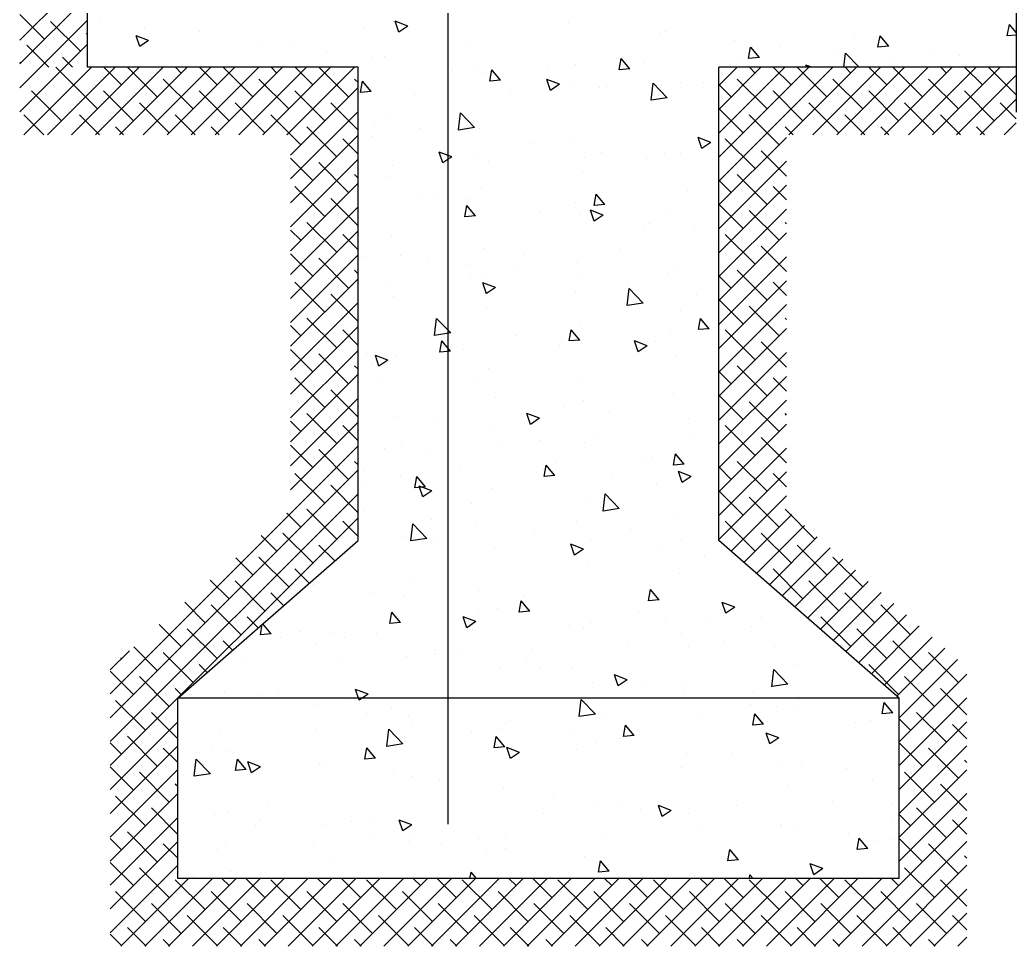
# Model space of a CAD drawing. Header units: millimetres. Extents: x -6629.4 to -6614.2, y -4433.8 to -4416.1.
# Drawn here: x -6618.62 to -6614.201, y -4423.697 to -4419.587 of the extents above; entities that cross this region are included whole.
import ezdxf

# ---------------------------------------------------------------- set-up
doc = ezdxf.new("R2010")
doc.units = ezdxf.units.MM
doc.header["$LTSCALE"] = 10
doc.linetypes.add('DASHDOT', pattern=[1, 0.5, -0.25, 0, -0.25])
doc.layers.add('Termotécnica', color=7, linetype='Continuous')

msp = doc.modelspace()

# ---------------------------------------------------------------- linework, layer by layer
at = {"layer": 'Termotécnica', "color": 6}
msp.add_line((-6616.7196, -4423.1557), (-6616.7196, -4418.6971), dxfattribs=at)
at = {"layer": 'Termotécnica', "color": 1, "linetype": 'DASHDOT'}
msp.add_line((-6614.2013, -4418.8079), (-6614.2013, -4419.996), dxfattribs=at)
at = {"layer": 'Termotécnica', "color": 4}
for p, q in [((-6618.3196, -4419.7971), (-6618.3196, -4418.9971)), ((-6617.1196, -4419.7971), (-6618.3196, -4419.7971)), ((-6617.1196, -4421.8971), (-6617.1196, -4419.7971)), ((-6614.2013, -4419.7971), (-6615.5196, -4419.7971)), ((-6615.5196, -4421.8971), (-6615.5196, -4419.7971)), ((-6617.9196, -4422.5971), (-6617.1196, -4421.8971)), ((-6614.7196, -4422.5971), (-6615.5196, -4421.8971)), ((-6617.9196, -4423.3971), (-6617.9196, -4422.5971)), ((-6614.7196, -4422.5971), (-6617.9196, -4422.5971)), ((-6614.7196, -4423.3971), (-6614.7196, -4422.5971)), ((-6614.7196, -4423.3971), (-6617.9196, -4423.3971))]:
    msp.add_line(p, q, dxfattribs=at)
at = {"layer": 'Termotécnica', "color": 1}
for p, q in [((-6618.6196, -4419.6764), (-6618.3196, -4419.3764)), ((-6618.6196, -4419.7825), (-6618.3196, -4419.4825)), ((-6618.5101, -4419.673), (-6618.6196, -4419.5634)), ((-6618.6196, -4419.8885), (-6618.3196, -4419.5885)), ((-6618.351, -4419.726), (-6618.4836, -4419.5934)), ((-6618.2672, -4419.5938), (-6618.2672, -4419.5938)), ((-6616.899, -4419.6147), (-6616.955, -4419.5932)), ((-6616.9388, -4419.6415), (-6616.955, -4419.5932)), ((-6616.899, -4419.6147), (-6616.9388, -4419.6415)), ((-6616.1852, -4419.5974), (-6616.1852, -4419.5974)), ((-6614.2401, -4419.6576), (-6614.2308, -4419.6075)), ((-6614.2013, -4419.6427), (-6614.2308, -4419.6075)), ((-6618.3196, -4419.6513), (-6618.3245, -4419.6464)), ((-6618.0487, -4419.6787), (-6618.1047, -4419.6572)), ((-6618.0885, -4419.7056), (-6618.1047, -4419.6573)), ((-6618.0669, -4419.6202), (-6618.0669, -4419.6202)), ((-6617.8213, -4419.6362), (-6617.8213, -4419.6362)), ((-6617.0902, -4419.625), (-6617.0902, -4419.625)), ((-6615.7811, -4419.6486), (-6615.7811, -4419.6486)), ((-6615.7551, -4419.6367), (-6615.7551, -4419.6367)), ((-6614.8139, -4419.7078), (-6614.8046, -4419.6577)), ((-6614.7661, -4419.7036), (-6614.8046, -4419.6577)), ((-6614.2013, -4419.6542), (-6614.2401, -4419.6576)), ((-6618.6196, -4419.9946), (-6618.3196, -4419.6946)), ((-6618.4921, -4419.7971), (-6618.5897, -4419.6995)), ((-6618.0487, -4419.6787), (-6618.0885, -4419.7056)), ((-6617.5617, -4419.6867), (-6617.5617, -4419.6867)), ((-6617.4058, -4419.6962), (-6617.4058, -4419.6962)), ((-6616.6236, -4419.7051), (-6616.6236, -4419.7051)), ((-6615.4521, -4419.6766), (-6615.4521, -4419.6766)), ((-6615.3703, -4419.7049), (-6615.3703, -4419.7049)), ((-6615.2519, -4419.7029), (-6615.2519, -4419.7029)), ((-6614.9185, -4419.6654), (-6614.9185, -4419.6654)), ((-6614.7661, -4419.7036), (-6614.8139, -4419.7078)), ((-6617.2587, -4419.7266), (-6617.2587, -4419.7266)), ((-6617.0017, -4419.7474), (-6617.0017, -4419.7474)), ((-6615.3877, -4419.758), (-6615.3785, -4419.7079)), ((-6615.3399, -4419.7538), (-6615.3784, -4419.7079)), ((-6614.993, -4419.7384), (-6614.993, -4419.7384)), ((-6614.965, -4419.7971), (-6614.9577, -4419.7348)), ((-6614.8979, -4419.7971), (-6614.9577, -4419.7347)), ((-6614.566, -4419.7203), (-6614.566, -4419.7203)), ((-6614.4519, -4419.7455), (-6614.4519, -4419.7455)), ((-6618.6162, -4419.779), (-6618.6196, -4419.7756)), ((-6618.386, -4419.7971), (-6618.4306, -4419.7525)), ((-6617.0584, -4419.7529), (-6617.0584, -4419.7529)), ((-6616.2742, -4419.7925), (-6616.2742, -4419.7925)), ((-6616.1571, -4419.7852), (-6616.1571, -4419.7852)), ((-6615.9615, -4419.8082), (-6615.9523, -4419.7581)), ((-6615.9137, -4419.804), (-6615.9523, -4419.7581)), ((-6615.8472, -4419.7745), (-6615.8472, -4419.7745)), ((-6615.4201, -4419.7564), (-6615.4201, -4419.7564)), ((-6615.3399, -4419.7538), (-6615.3877, -4419.758)), ((-6615.1071, -4419.7971), (-6615.1331, -4419.7871)), ((-6615.1298, -4419.7971), (-6615.1331, -4419.7871)), ((-6614.9548, -4419.7649), (-6614.9548, -4419.7649)), ((-6614.7466, -4419.7695), (-6614.7466, -4419.7695)), ((-6618.6028, -4420.0971), (-6618.3028, -4419.7971)), ((-6618.4967, -4420.0971), (-6618.1967, -4419.7971)), ((-6618.2753, -4419.9818), (-6618.46, -4419.7971)), ((-6618.3907, -4420.0971), (-6618.0907, -4419.7971)), ((-6618.2846, -4420.0971), (-6617.9846, -4419.7971)), ((-6618.1693, -4419.8757), (-6618.2479, -4419.7971)), ((-6618.1785, -4420.0971), (-6617.8785, -4419.7971)), ((-6618.0102, -4419.9287), (-6618.1418, -4419.7971)), ((-6618.0725, -4420.0971), (-6617.7725, -4419.7971)), ((-6617.9664, -4420.0971), (-6617.6664, -4419.7971)), ((-6617.9041, -4419.8227), (-6617.9297, -4419.7971)), ((-6617.8603, -4420.0971), (-6617.5603, -4419.7971)), ((-6617.745, -4419.8757), (-6617.8236, -4419.7971)), ((-6617.7543, -4420.0971), (-6617.4543, -4419.7971)), ((-6617.5859, -4419.9287), (-6617.7175, -4419.7971)), ((-6617.6482, -4420.0971), (-6617.3482, -4419.7971)), ((-6617.5421, -4420.0971), (-6617.2421, -4419.7971)), ((-6617.4798, -4419.8227), (-6617.5054, -4419.7971)), ((-6617.4361, -4420.0971), (-6617.1361, -4419.7971)), ((-6617.3207, -4419.8757), (-6617.3993, -4419.7971)), ((-6617.1616, -4419.9287), (-6617.2933, -4419.7971)), ((-6616.7013, -4419.8106), (-6616.7013, -4419.8106)), ((-6616.5909, -4419.8037), (-6616.5909, -4419.8037)), ((-6616.5532, -4419.8195), (-6616.5532, -4419.8195)), ((-6616.5353, -4419.8584), (-6616.5261, -4419.8083)), ((-6616.4875, -4419.8542), (-6616.5261, -4419.8083)), ((-6615.9137, -4419.804), (-6615.9615, -4419.8082)), ((-6615.5196, -4419.8777), (-6615.439, -4419.7971)), ((-6615.5196, -4419.9838), (-6615.3329, -4419.7971)), ((-6615.5196, -4420.0899), (-6615.2269, -4419.7971)), ((-6615.5196, -4420.1959), (-6615.1208, -4419.7971)), ((-6615.5196, -4420.302), (-6615.0147, -4419.7971)), ((-6615.3585, -4419.8227), (-6615.3841, -4419.7971)), ((-6615.1994, -4419.8757), (-6615.278, -4419.7971)), ((-6615.2087, -4420.0971), (-6614.9087, -4419.7971)), ((-6615.0403, -4419.9287), (-6615.1719, -4419.7971)), ((-6615.1026, -4420.0971), (-6614.8026, -4419.7971)), ((-6614.9965, -4420.0971), (-6614.6965, -4419.7971)), ((-6614.9342, -4419.8227), (-6614.9598, -4419.7971)), ((-6614.8905, -4420.0971), (-6614.5905, -4419.7971)), ((-6614.7751, -4419.8757), (-6614.8538, -4419.7971)), ((-6614.7844, -4420.0971), (-6614.4844, -4419.7971)), ((-6614.616, -4419.9287), (-6614.7477, -4419.7971)), ((-6614.6783, -4420.0971), (-6614.3783, -4419.7971)), ((-6614.5723, -4420.0971), (-6614.2723, -4419.7971)), ((-6614.51, -4419.8227), (-6614.5356, -4419.7971)), ((-6614.4662, -4420.0971), (-6614.2013, -4419.8321)), ((-6614.3509, -4419.8757), (-6614.4295, -4419.7971)), ((-6614.2013, -4419.9193), (-6614.3234, -4419.7971)), ((-6617.8511, -4419.9818), (-6617.9836, -4419.8492)), ((-6617.4268, -4419.9818), (-6617.5594, -4419.8492)), ((-6617.1196, -4419.8647), (-6617.1351, -4419.8492)), ((-6617.1091, -4419.9086), (-6617.0999, -4419.8585)), ((-6617.0613, -4419.9044), (-6617.0999, -4419.8585)), ((-6616.4875, -4419.8542), (-6616.5353, -4419.8584)), ((-6616.2268, -4419.8727), (-6616.2828, -4419.8512)), ((-6616.2666, -4419.8996), (-6616.2828, -4419.8512)), ((-6616.2268, -4419.8727), (-6616.2666, -4419.8995)), ((-6616.2502, -4419.8593), (-6616.2502, -4419.8593)), ((-6616.1754, -4419.8637), (-6616.1754, -4419.8637)), ((-6616.0158, -4419.8819), (-6616.0158, -4419.8819)), ((-6615.8203, -4419.9432), (-6615.8115, -4419.8672)), ((-6615.7492, -4419.9321), (-6615.8115, -4419.8672)), ((-6615.6905, -4419.8653), (-6615.6905, -4419.8653)), ((-6615.5888, -4419.8639), (-6615.5888, -4419.8639)), ((-6615.4646, -4419.9287), (-6615.5196, -4419.8737)), ((-6615.3055, -4419.9818), (-6615.4381, -4419.8492)), ((-6614.8812, -4419.9818), (-6615.0138, -4419.8492)), ((-6614.4569, -4419.9818), (-6614.5895, -4419.8492)), ((-6618.4357, -4420.0348), (-6618.5683, -4419.9022)), ((-6618.1162, -4420.0348), (-6618.2488, -4419.9022)), ((-6617.692, -4420.0348), (-6617.8245, -4419.9022)), ((-6617.4196, -4420.1867), (-6617.1196, -4419.8867)), ((-6617.2677, -4420.0348), (-6617.4003, -4419.9022)), ((-6617.0613, -4419.9044), (-6617.1091, -4419.9086)), ((-6616.87, -4419.918), (-6616.87, -4419.918)), ((-6616.4429, -4419.9), (-6616.4429, -4419.9)), ((-6616.0499, -4419.8857), (-6616.0499, -4419.8857)), ((-6615.7713, -4419.9149), (-6615.7713, -4419.9149)), ((-6615.1464, -4420.0348), (-6615.279, -4419.9022)), ((-6614.7221, -4420.0348), (-6614.8547, -4419.9022)), ((-6614.2978, -4420.0348), (-6614.4304, -4419.9022)), ((-6617.9571, -4420.0878), (-6618.0897, -4419.9552)), ((-6617.5329, -4420.0878), (-6617.6654, -4419.9552)), ((-6617.1196, -4420.0768), (-6617.2412, -4419.9552)), ((-6615.7492, -4419.9321), (-6615.8203, -4419.9431)), ((-6615.5447, -4419.9522), (-6615.5447, -4419.9522)), ((-6614.9873, -4420.0878), (-6615.1199, -4419.9552)), ((-6614.563, -4420.0878), (-6614.6956, -4419.9552)), ((-6614.3601, -4420.0971), (-6614.2013, -4419.9382)), ((-6614.2013, -4420.0253), (-6614.2713, -4419.9552)), ((-6618.5141, -4420.0971), (-6618.6029, -4420.0083)), ((-6618.2661, -4420.0971), (-6618.3549, -4420.0083)), ((-6617.8418, -4420.0971), (-6617.9306, -4420.0083)), ((-6617.3738, -4420.1409), (-6617.5063, -4420.0083)), ((-6617.4196, -4420.2928), (-6617.1196, -4419.9928)), ((-6616.992, -4420.0137), (-6616.992, -4420.0137)), ((-6616.6741, -4420.0756), (-6616.6653, -4419.9996)), ((-6616.603, -4420.0645), (-6616.6653, -4419.9996)), ((-6615.4115, -4420.0878), (-6615.5196, -4419.9797)), ((-6615.2524, -4420.1409), (-6615.385, -4420.0083)), ((-6614.8719, -4420.0971), (-6614.9608, -4420.0083)), ((-6614.4477, -4420.0971), (-6614.5365, -4420.0083)), ((-6617.0482, -4420.0421), (-6617.0482, -4420.0421)), ((-6614.2541, -4420.0971), (-6614.2013, -4420.0443)), ((-6618.16, -4420.0971), (-6618.1958, -4420.0613)), ((-6617.7357, -4420.0971), (-6617.7715, -4420.0613)), ((-6617.4196, -4420.3989), (-6617.1196, -4420.0989)), ((-6617.2147, -4420.1939), (-6617.3472, -4420.0613)), ((-6617.0571, -4420.1024), (-6617.0571, -4420.1024)), ((-6616.848, -4420.0685), (-6616.848, -4420.0685)), ((-6616.603, -4420.0645), (-6616.6741, -4420.0755)), ((-6616.5812, -4420.07), (-6616.5812, -4420.07)), ((-6615.1901, -4420.0971), (-6615.2259, -4420.0613)), ((-6614.7659, -4420.0971), (-6614.8017, -4420.0613)), ((-6614.3416, -4420.0971), (-6614.3774, -4420.0613)), ((-6617.1196, -4420.1829), (-6617.1881, -4420.1143)), ((-6616.3427, -4420.135), (-6616.3427, -4420.135)), ((-6616.1657, -4420.13), (-6616.1657, -4420.13)), ((-6615.5944, -4420.1576), (-6615.6106, -4420.1092)), ((-6615.5546, -4420.1307), (-6615.6106, -4420.1092)), ((-6615.5546, -4420.1307), (-6615.5944, -4420.1576)), ((-6615.5196, -4420.4081), (-6615.2196, -4420.1081)), ((-6615.3585, -4420.2469), (-6615.4911, -4420.1143)), ((-6616.7043, -4420.1948), (-6616.7603, -4420.1733)), ((-6616.7441, -4420.2217), (-6616.7603, -4420.1733)), ((-6616.5906, -4420.1825), (-6616.5906, -4420.1825)), ((-6616.0397, -4420.1749), (-6616.0397, -4420.1749)), ((-6615.7616, -4420.1812), (-6615.7616, -4420.1812)), ((-6615.688, -4420.1811), (-6615.688, -4420.1811)), ((-6615.2196, -4420.2797), (-6615.332, -4420.1674)), ((-6617.3207, -4420.3), (-6617.4196, -4420.2011)), ((-6617.4196, -4420.5049), (-6617.1196, -4420.2049)), ((-6617.1616, -4420.353), (-6617.2942, -4420.2204)), ((-6616.9692, -4420.2352), (-6616.9692, -4420.2352)), ((-6616.7043, -4420.1948), (-6616.7441, -4420.2216)), ((-6616.5421, -4420.2172), (-6616.5421, -4420.2172)), ((-6616.1151, -4420.1992), (-6616.1151, -4420.1992)), ((-6615.8395, -4420.2012), (-6615.8395, -4420.2012)), ((-6615.5176, -4420.1939), (-6615.5196, -4420.1919)), ((-6615.5196, -4420.5141), (-6615.2196, -4420.2141)), ((-6617.1196, -4420.2889), (-6617.1351, -4420.2734)), ((-6616.124, -4420.2625), (-6616.124, -4420.2625)), ((-6615.3055, -4420.406), (-6615.4381, -4420.2734)), ((-6617.4196, -4420.611), (-6617.1196, -4420.311)), ((-6616.9822, -4420.28), (-6616.9822, -4420.28)), ((-6615.4646, -4420.353), (-6615.5196, -4420.2979)), ((-6615.5196, -4420.6202), (-6615.2196, -4420.3202)), ((-6617.2677, -4420.4591), (-6617.4003, -4420.3265)), ((-6616.8378, -4420.3576), (-6616.8378, -4420.3576)), ((-6616.7823, -4420.3581), (-6616.7823, -4420.3581)), ((-6616.5715, -4420.3363), (-6616.5715, -4420.3363)), ((-6616.0725, -4420.41), (-6616.0633, -4420.3598)), ((-6616.0247, -4420.4058), (-6616.0633, -4420.3598)), ((-6615.6575, -4420.3426), (-6615.6575, -4420.3426)), ((-6615.2196, -4420.3858), (-6615.279, -4420.3265)), ((-6617.1196, -4420.5011), (-6617.2412, -4420.3795)), ((-6616.6463, -4420.4602), (-6616.6371, -4420.41)), ((-6616.6375, -4420.384), (-6616.6375, -4420.384)), ((-6616.5985, -4420.456), (-6616.6371, -4420.41)), ((-6616.156, -4420.3963), (-6616.156, -4420.3963)), ((-6616.0247, -4420.4058), (-6616.0725, -4420.41)), ((-6615.4115, -4420.5121), (-6615.5196, -4420.404)), ((-6617.4196, -4420.7171), (-6617.1196, -4420.4171)), ((-6616.5985, -4420.456), (-6616.6463, -4420.4602)), ((-6616.3157, -4420.4382), (-6616.3157, -4420.4382)), ((-6616.1323, -4420.4505), (-6616.1323, -4420.4505)), ((-6616.0321, -4420.4528), (-6616.0882, -4420.4313)), ((-6616.0719, -4420.4797), (-6616.0882, -4420.4313)), ((-6616.0321, -4420.4528), (-6616.0719, -4420.4797)), ((-6615.7519, -4420.4475), (-6615.7519, -4420.4475)), ((-6615.5196, -4420.7263), (-6615.2196, -4420.4263)), ((-6615.2524, -4420.5651), (-6615.385, -4420.4325)), ((-6617.2147, -4420.6182), (-6617.3472, -4420.4856)), ((-6615.8293, -4420.4904), (-6615.8293, -4420.4904)), ((-6615.2196, -4420.4919), (-6615.2259, -4420.4856)), ((-6617.3738, -4420.5651), (-6617.4196, -4420.5193)), ((-6617.4196, -4420.8231), (-6617.1196, -4420.5231)), ((-6617.1196, -4420.6071), (-6617.1881, -4420.5386)), ((-6615.8492, -4420.5183), (-6615.8492, -4420.5183)), ((-6615.629, -4420.5168), (-6615.629, -4420.5168)), ((-6615.5196, -4420.8323), (-6615.2196, -4420.5323)), ((-6615.3585, -4420.6712), (-6615.4911, -4420.5386)), ((-6616.9725, -4420.5463), (-6616.9725, -4420.5463)), ((-6617.3207, -4420.7242), (-6617.4196, -4420.6253)), ((-6617.4196, -4420.9292), (-6617.1196, -4420.6292)), ((-6616.9303, -4420.6333), (-6616.9303, -4420.6333)), ((-6616.5617, -4420.6027), (-6616.5617, -4420.6027)), ((-6616.3863, -4420.626), (-6616.3863, -4420.626)), ((-6615.9593, -4420.608), (-6615.9593, -4420.608)), ((-6615.5322, -4420.5899), (-6615.5322, -4420.5899)), ((-6615.5176, -4420.6182), (-6615.5196, -4420.6161)), ((-6615.2196, -4420.704), (-6615.332, -4420.5916)), ((-6617.1616, -4420.7773), (-6617.2942, -4420.6447)), ((-6617.0878, -4420.6381), (-6617.0878, -4420.6381)), ((-6616.8134, -4420.644), (-6616.8134, -4420.644)), ((-6616.6273, -4420.6732), (-6616.6273, -4420.6732)), ((-6616.1462, -4420.6626), (-6616.1462, -4420.6626)), ((-6615.5196, -4420.9384), (-6615.2196, -4420.6384)), ((-6617.1196, -4420.7132), (-6617.1351, -4420.6977)), ((-6616.6213, -4420.7182), (-6616.6213, -4420.7182)), ((-6616.427, -4420.6995), (-6616.427, -4420.6995)), ((-6616.128, -4420.7154), (-6616.128, -4420.7154)), ((-6615.7422, -4420.7138), (-6615.7422, -4420.7138)), ((-6615.7009, -4420.6974), (-6615.7009, -4420.6974)), ((-6615.3055, -4420.8303), (-6615.4381, -4420.6977)), ((-6617.4196, -4421.0353), (-6617.1196, -4420.7353)), ((-6617.2677, -4420.8833), (-6617.4003, -4420.7507)), ((-6616.9821, -4420.7515), (-6616.9821, -4420.7515)), ((-6616.5097, -4420.7749), (-6616.5657, -4420.7534)), ((-6616.5495, -4420.8018), (-6616.5657, -4420.7534)), ((-6616.555, -4420.7335), (-6616.555, -4420.7335)), ((-6615.4646, -4420.7773), (-6615.5196, -4420.7222)), ((-6615.5196, -4421.0444), (-6615.2196, -4420.7444)), ((-6615.2196, -4420.8101), (-6615.279, -4420.7507)), ((-6617.1196, -4420.9253), (-6617.2412, -4420.8038)), ((-6616.5097, -4420.7749), (-6616.5495, -4420.8017)), ((-6616.1547, -4420.7982), (-6616.1547, -4420.7982)), ((-6615.9264, -4420.8549), (-6615.9176, -4420.7789)), ((-6615.9218, -4420.766), (-6615.9218, -4420.766)), ((-6615.8552, -4420.8438), (-6615.9176, -4420.7789)), ((-6615.6188, -4420.8059), (-6615.6188, -4420.8059)), ((-6617.4196, -4421.1413), (-6617.1196, -4420.8413)), ((-6616.9628, -4420.8126), (-6616.9628, -4420.8126)), ((-6615.8552, -4420.8438), (-6615.9264, -4420.8548)), ((-6615.4115, -4420.9364), (-6615.5196, -4420.8283)), ((-6615.5196, -4421.1505), (-6615.2196, -4420.8505)), ((-6616.552, -4420.869), (-6616.552, -4420.869)), ((-6615.6882, -4420.8783), (-6615.6882, -4420.8783)), ((-6615.2524, -4420.9894), (-6615.385, -4420.8568)), ((-6617.2147, -4421.0424), (-6617.3472, -4420.9098)), ((-6616.7802, -4420.9873), (-6616.7714, -4420.9113)), ((-6616.709, -4420.9762), (-6616.7714, -4420.9113)), ((-6616.1365, -4420.9289), (-6616.1365, -4420.9289)), ((-6615.6097, -4420.9615), (-6615.6005, -4420.9114)), ((-6615.5619, -4420.9573), (-6615.6004, -4420.9114)), ((-6615.2196, -4420.9161), (-6615.2259, -4420.9098)), ((-6617.3738, -4420.9894), (-6617.4196, -4420.9435)), ((-6617.4196, -4421.2474), (-6617.1196, -4420.9474)), ((-6617.1196, -4421.0314), (-6617.1881, -4420.9629)), ((-6616.709, -4420.9762), (-6616.7802, -4420.9873)), ((-6616.7198, -4420.9488), (-6616.7198, -4420.9488)), ((-6616.1835, -4421.0117), (-6616.1743, -4420.9616)), ((-6616.1357, -4421.0075), (-6616.1743, -4420.9616)), ((-6615.7324, -4420.9802), (-6615.7324, -4420.9802)), ((-6615.5619, -4420.9573), (-6615.6097, -4420.9615)), ((-6615.5196, -4421.2566), (-6615.2196, -4420.9566)), ((-6615.3585, -4421.0955), (-6615.4911, -4420.9629)), ((-6616.7573, -4421.0619), (-6616.7481, -4421.0118)), ((-6616.7095, -4421.0577), (-6616.7481, -4421.0118)), ((-6616.4169, -4420.9887), (-6616.4169, -4420.9887)), ((-6616.2166, -4421.0151), (-6616.2166, -4421.0151)), ((-6616.1357, -4421.0075), (-6616.1835, -4421.0117)), ((-6615.8375, -4421.0329), (-6615.8935, -4421.0114)), ((-6615.8773, -4421.0598), (-6615.8935, -4421.0115)), ((-6615.8001, -4421.0146), (-6615.8001, -4421.0146)), ((-6615.2196, -4421.1283), (-6615.332, -4421.0159)), ((-6617.3207, -4421.1485), (-6617.4196, -4421.0496)), ((-6617.4196, -4421.3535), (-6617.1196, -4421.0535)), ((-6617.1616, -4421.2015), (-6617.2942, -4421.0689)), ((-6617.0813, -4421.0687), (-6617.0813, -4421.0687)), ((-6616.7095, -4421.0577), (-6616.7573, -4421.0619)), ((-6616.6542, -4421.0507), (-6616.6542, -4421.0507)), ((-6616.2272, -4421.0326), (-6616.2272, -4421.0326)), ((-6615.8375, -4421.0329), (-6615.8773, -4421.0598)), ((-6615.5176, -4421.0424), (-6615.5196, -4421.0404)), ((-6615.5196, -4421.3626), (-6615.2196, -4421.0626)), ((-6617.0548, -4421.1154), (-6617.0548, -4421.1154)), ((-6616.9872, -4421.097), (-6617.0432, -4421.0755)), ((-6617.027, -4421.1239), (-6617.0432, -4421.0755)), ((-6616.9872, -4421.097), (-6617.027, -4421.1238)), ((-6616.953, -4421.079), (-6616.953, -4421.079)), ((-6615.7113, -4421.0816), (-6615.7113, -4421.0816)), ((-6617.4196, -4421.4595), (-6617.1196, -4421.1595)), ((-6617.1196, -4421.1375), (-6617.1351, -4421.122)), ((-6616.5423, -4421.1353), (-6616.5423, -4421.1353)), ((-6615.4646, -4421.2015), (-6615.5196, -4421.1465)), ((-6615.3055, -4421.2546), (-6615.4381, -4421.122)), ((-6617.2677, -4421.3076), (-6617.4003, -4421.175)), ((-6617.0146, -4421.1978), (-6617.0146, -4421.1978)), ((-6616.5882, -4421.1955), (-6616.5882, -4421.1955)), ((-6616.1268, -4421.1953), (-6616.1268, -4421.1953)), ((-6615.5196, -4421.4687), (-6615.2196, -4421.1687)), ((-6615.2196, -4421.2343), (-6615.279, -4421.175)), ((-6617.1196, -4421.3496), (-6617.2412, -4421.228)), ((-6615.7227, -4421.2465), (-6615.7227, -4421.2465)), ((-6617.4196, -4421.5656), (-6617.1196, -4421.2656)), ((-6616.5094, -4421.2643), (-6616.5094, -4421.2643)), ((-6616.1217, -4421.2756), (-6616.1217, -4421.2756)), ((-6615.4115, -4421.3606), (-6615.5196, -4421.2525)), ((-6615.5196, -4421.5748), (-6615.2196, -4421.2748)), ((-6615.2524, -4421.4137), (-6615.385, -4421.2811)), ((-6617.2147, -4421.4667), (-6617.3472, -4421.3341)), ((-6616.315, -4421.355), (-6616.371, -4421.3335)), ((-6616.3548, -4421.3819), (-6616.371, -4421.3335)), ((-6616.2064, -4421.3042), (-6616.2064, -4421.3042)), ((-6616.0061, -4421.3306), (-6616.0061, -4421.3306)), ((-6615.2196, -4421.3404), (-6615.2259, -4421.3341)), ((-6617.3738, -4421.4137), (-6617.4196, -4421.3678)), ((-6617.4196, -4421.6717), (-6617.1196, -4421.3717)), ((-6616.9433, -4421.3453), (-6616.9433, -4421.3453)), ((-6616.7799, -4421.3711), (-6616.7799, -4421.3711)), ((-6616.315, -4421.355), (-6616.3548, -4421.3819)), ((-6615.6551, -4421.3557), (-6615.6551, -4421.3557)), ((-6615.5196, -4421.6808), (-6615.2196, -4421.3808)), ((-6617.1196, -4421.4556), (-6617.1881, -4421.3871)), ((-6616.5326, -4421.4016), (-6616.5326, -4421.4016)), ((-6615.6443, -4421.4234), (-6615.6443, -4421.4234)), ((-6615.3585, -4421.5197), (-6615.4911, -4421.3871)), ((-6616.4984, -4421.4595), (-6616.4984, -4421.4595)), ((-6616.3134, -4421.4512), (-6616.3134, -4421.4512)), ((-6616.1171, -4421.4616), (-6616.1171, -4421.4616)), ((-6616.0714, -4421.4414), (-6616.0714, -4421.4414)), ((-6615.5176, -4421.4667), (-6615.5196, -4421.4647)), ((-6615.2196, -4421.5525), (-6615.332, -4421.4402)), ((-6618.2196, -4422.5777), (-6617.1196, -4421.4777)), ((-6617.3207, -4421.5728), (-6617.4196, -4421.4738)), ((-6617.1616, -4421.6258), (-6617.2942, -4421.4932)), ((-6617.0044, -4421.487), (-6617.0044, -4421.487)), ((-6616.9255, -4421.4775), (-6616.9255, -4421.4775)), ((-6616.8042, -4421.5133), (-6616.8042, -4421.5133)), ((-6615.7207, -4421.5633), (-6615.7115, -4421.5131)), ((-6615.713, -4421.5128), (-6615.713, -4421.5128)), ((-6615.6729, -4421.5591), (-6615.7115, -4421.5131)), ((-6615.5196, -4421.7869), (-6615.2196, -4421.4869)), ((-6617.1196, -4421.5617), (-6617.1351, -4421.5462)), ((-6616.2401, -4421.5489), (-6616.2401, -4421.5489)), ((-6615.8468, -4421.5313), (-6615.8468, -4421.5313)), ((-6615.813, -4421.5309), (-6615.813, -4421.5309)), ((-6615.6729, -4421.5591), (-6615.7207, -4421.5633)), ((-6615.3055, -4421.6788), (-6615.4381, -4421.5462)), ((-6618.2196, -4422.6838), (-6617.1196, -4421.5838)), ((-6617.2677, -4421.7319), (-6617.4003, -4421.5993)), ((-6617.0942, -4421.585), (-6617.0942, -4421.585)), ((-6616.6671, -4421.5669), (-6616.6671, -4421.5669)), ((-6616.2989, -4421.5799), (-6616.2989, -4421.5799)), ((-6616.2945, -4421.6135), (-6616.2853, -4421.5633)), ((-6616.2467, -4421.6093), (-6616.2853, -4421.5633)), ((-6615.6428, -4421.6131), (-6615.6989, -4421.5915)), ((-6615.6826, -4421.6399), (-6615.6989, -4421.5916)), ((-6615.4646, -4421.6258), (-6615.5196, -4421.5707)), ((-6615.5196, -4421.893), (-6615.2196, -4421.593)), ((-6615.2196, -4421.6586), (-6615.279, -4421.5993)), ((-6616.9336, -4421.6116), (-6616.9336, -4421.6116)), ((-6616.8683, -4421.6637), (-6616.8591, -4421.6135)), ((-6616.8205, -4421.6595), (-6616.8591, -4421.6135)), ((-6616.2467, -4421.6093), (-6616.2945, -4421.6135)), ((-6615.996, -4421.6197), (-6615.996, -4421.6197)), ((-6615.7957, -4421.6461), (-6615.7957, -4421.6461)), ((-6615.6428, -4421.6131), (-6615.6826, -4421.6399)), ((-6618.2196, -4422.7899), (-6617.1196, -4421.6899)), ((-6617.1196, -4421.7738), (-6617.2412, -4421.6523)), ((-6617.0855, -4421.6511), (-6617.0855, -4421.6511)), ((-6616.8205, -4421.6595), (-6616.8683, -4421.6637)), ((-6616.7925, -4421.6771), (-6616.8486, -4421.6556)), ((-6616.8323, -4421.704), (-6616.8486, -4421.6556)), ((-6616.7925, -4421.6771), (-6616.8323, -4421.704)), ((-6616.5228, -4421.6679), (-6616.5228, -4421.6679)), ((-6616.0325, -4421.7666), (-6616.0236, -4421.6906)), ((-6615.9613, -4421.7555), (-6616.0236, -4421.6906)), ((-6615.4115, -4421.7849), (-6615.5196, -4421.6768)), ((-6616.6189, -4421.7312), (-6616.6189, -4421.7312)), ((-6616.1073, -4421.7279), (-6616.1073, -4421.7279)), ((-6615.4653, -4421.9447), (-6615.2196, -4421.699)), ((-6615.2524, -4421.8379), (-6615.385, -4421.7053)), ((-6617.3738, -4421.8379), (-6617.4362, -4421.7755)), ((-6617.2147, -4421.891), (-6617.3472, -4421.7584)), ((-6617.097, -4421.7626), (-6617.097, -4421.7626)), ((-6615.9613, -4421.7555), (-6616.0325, -4421.7666)), ((-6615.7032, -4421.7791), (-6615.7032, -4421.7791)), ((-6615.4087, -4421.9942), (-6615.1961, -4421.7816)), ((-6615.0933, -4421.891), (-6615.2259, -4421.7584)), ((-6618.2196, -4422.8959), (-6617.1196, -4421.7959)), ((-6617.1196, -4421.8799), (-6617.1881, -4421.8114)), ((-6616.8863, -4421.899), (-6616.8774, -4421.823)), ((-6616.8151, -4421.8879), (-6616.8774, -4421.823)), ((-6616.794, -4421.8025), (-6616.794, -4421.8025)), ((-6616.1524, -4421.8113), (-6616.1524, -4421.8113)), ((-6615.3585, -4421.944), (-6615.4911, -4421.8114)), ((-6617.3207, -4421.997), (-6617.4533, -4421.8644)), ((-6616.5937, -4421.8289), (-6616.5937, -4421.8289)), ((-6616.3393, -4421.8661), (-6616.3393, -4421.8661)), ((-6615.9122, -4421.8481), (-6615.9122, -4421.8481)), ((-6615.3521, -4422.0437), (-6615.1395, -4421.8311)), ((-6615.1994, -4421.997), (-6615.332, -4421.8644)), ((-6617.4798, -4421.944), (-6617.5494, -4421.8745)), ((-6616.9239, -4421.8779), (-6616.9239, -4421.8779)), ((-6616.8151, -4421.8879), (-6616.8863, -4421.899)), ((-6616.7663, -4421.8842), (-6616.7663, -4421.8842)), ((-6616.1204, -4421.9351), (-6616.1764, -4421.9136)), ((-6616.1602, -4421.962), (-6616.1764, -4421.9137)), ((-6616.0885, -4421.8954), (-6616.0885, -4421.8954)), ((-6615.6858, -4421.8914), (-6615.6858, -4421.8914)), ((-6615.5176, -4421.891), (-6615.5196, -4421.8889)), ((-6615.2956, -4422.0932), (-6615.0829, -4421.8806)), ((-6617.2236, -4421.9881), (-6617.2942, -4421.9175)), ((-6616.5131, -4421.9342), (-6616.5131, -4421.9342)), ((-6616.1204, -4421.9351), (-6616.1602, -4421.962)), ((-6615.7855, -4421.9353), (-6615.7855, -4421.9353)), ((-6615.239, -4422.1427), (-6615.0264, -4421.9301)), ((-6615.0403, -4422.05), (-6615.1729, -4421.9175)), ((-6617.5859, -4422.05), (-6617.6625, -4421.9735)), ((-6617.4268, -4422.1031), (-6617.5594, -4421.9705)), ((-6616.0976, -4421.9942), (-6616.0976, -4421.9942)), ((-6615.5852, -4421.9616), (-6615.5852, -4421.9616)), ((-6615.1824, -4422.1922), (-6614.9698, -4421.9796)), ((-6614.8812, -4422.1031), (-6615.0138, -4421.9705)), ((-6617.3367, -4422.0871), (-6617.4003, -4422.0235)), ((-6615.6935, -4422.0454), (-6615.6935, -4422.0454)), ((-6615.1464, -4422.1561), (-6615.279, -4422.0235)), ((-6615.1258, -4422.2417), (-6614.9132, -4422.029)), ((-6617.692, -4422.1561), (-6617.7756, -4422.0725)), ((-6617.5329, -4422.2091), (-6617.6654, -4422.0766)), ((-6616.8865, -4422.0781), (-6616.8865, -4422.0781)), ((-6614.9873, -4422.2091), (-6615.1199, -4422.0766)), ((-6615.0693, -4422.2912), (-6614.8567, -4422.0785)), ((-6617.4499, -4422.1861), (-6617.5063, -4422.1296)), ((-6617.3182, -4422.093), (-6617.3182, -4422.093)), ((-6617.0524, -4422.1284), (-6617.0524, -4422.1284)), ((-6616.5835, -4422.118), (-6616.5835, -4422.118)), ((-6615.8317, -4422.165), (-6615.8225, -4422.1149)), ((-6615.7839, -4422.1608), (-6615.8225, -4422.1149)), ((-6615.0127, -4422.3406), (-6614.8001, -4422.128)), ((-6614.8282, -4422.2622), (-6614.9608, -4422.1296)), ((-6617.798, -4422.2622), (-6617.8888, -4422.1714)), ((-6616.9141, -4422.1442), (-6616.9141, -4422.1442)), ((-6616.4055, -4422.2152), (-6616.3963, -4422.1651)), ((-6616.3577, -4422.211), (-6616.3963, -4422.1651)), ((-6616.3833, -4422.1444), (-6616.3833, -4422.1444)), ((-6615.7839, -4422.1608), (-6615.8317, -4422.165)), ((-6615.4482, -4422.1932), (-6615.5042, -4422.1717)), ((-6615.488, -4422.22), (-6615.5042, -4422.1717)), ((-6614.9561, -4422.3901), (-6614.7435, -4422.1775)), ((-6617.6389, -4422.3152), (-6617.7715, -4422.1826)), ((-6616.9793, -4422.2654), (-6616.9701, -4422.2153)), ((-6616.9315, -4422.2612), (-6616.9701, -4422.2153)), ((-6616.5859, -4422.2085), (-6616.5859, -4422.2085)), ((-6616.5034, -4422.2005), (-6616.5034, -4422.2005)), ((-6616.3577, -4422.211), (-6616.4055, -4422.2152)), ((-6615.878, -4422.2109), (-6615.878, -4422.2109)), ((-6615.4482, -4422.1932), (-6615.488, -4422.22)), ((-6614.6691, -4422.3152), (-6614.8017, -4422.1826)), ((-6617.563, -4422.2851), (-6617.6124, -4422.2357)), ((-6617.5053, -4422.3114), (-6617.5425, -4422.2671)), ((-6616.9315, -4422.2612), (-6616.9793, -4422.2654)), ((-6616.5979, -4422.2572), (-6616.6539, -4422.2357)), ((-6616.6377, -4422.2841), (-6616.6539, -4422.2358)), ((-6616.5979, -4422.2572), (-6616.6377, -4422.2841)), ((-6616.0879, -4422.2605), (-6616.0879, -4422.2605)), ((-6615.7564, -4422.2569), (-6615.7564, -4422.2569)), ((-6615.575, -4422.2508), (-6615.575, -4422.2508)), ((-6615.3294, -4422.2388), (-6615.3294, -4422.2388)), ((-6614.9342, -4422.3682), (-6615.0668, -4422.2357)), ((-6614.8996, -4422.4396), (-6614.687, -4422.227)), ((-6617.9041, -4422.3682), (-6618.0019, -4422.2704)), ((-6617.745, -4422.4213), (-6617.8776, -4422.2887)), ((-6617.5531, -4422.3156), (-6617.5445, -4422.2688)), ((-6617.5053, -4422.3114), (-6617.5531, -4422.3156)), ((-6617.3816, -4422.3008), (-6617.3816, -4422.3008)), ((-6617.2441, -4422.3041), (-6617.2441, -4422.3041)), ((-6617.0376, -4422.311), (-6617.0376, -4422.311)), ((-6616.6105, -4422.293), (-6616.6105, -4422.293)), ((-6616.1835, -4422.2749), (-6616.1835, -4422.2749)), ((-6616.1193, -4422.2886), (-6616.1193, -4422.2886)), ((-6615.6838, -4422.3117), (-6615.6838, -4422.3117)), ((-6615.3748, -4422.2772), (-6615.3748, -4422.2772)), ((-6614.7751, -4422.4213), (-6614.9077, -4422.2887)), ((-6614.843, -4422.4891), (-6614.6304, -4422.2765)), ((-6617.6762, -4422.384), (-6617.7185, -4422.3417)), ((-6617.4647, -4422.3291), (-6617.4647, -4422.3291)), ((-6617.1813, -4422.3272), (-6617.1813, -4422.3272)), ((-6615.4981, -4422.3463), (-6615.4981, -4422.3463)), ((-6615.071, -4422.3283), (-6615.071, -4422.3283)), ((-6614.7864, -4422.5386), (-6614.5738, -4422.326)), ((-6614.616, -4422.4743), (-6614.7486, -4422.3417)), ((-6618.2196, -4422.4717), (-6618.134, -4422.3861)), ((-6618.0102, -4422.4743), (-6618.115, -4422.3694)), ((-6617.8511, -4422.5273), (-6617.9836, -4422.3948)), ((-6617.3085, -4422.3593), (-6617.3085, -4422.3593)), ((-6616.7792, -4422.4004), (-6616.7792, -4422.4004)), ((-6616.7776, -4422.3842), (-6616.7776, -4422.3842)), ((-6616.6761, -4422.3937), (-6616.6761, -4422.3937)), ((-6616.3522, -4422.3824), (-6616.3522, -4422.3824)), ((-6615.9251, -4422.3643), (-6615.9251, -4422.3643)), ((-6615.6528, -4422.3687), (-6615.6528, -4422.3687)), ((-6615.273, -4422.3681), (-6615.273, -4422.3681)), ((-6614.7299, -4422.5881), (-6614.5173, -4422.3755)), ((-6614.4569, -4422.5273), (-6614.5895, -4422.3948)), ((-6618.1693, -4422.4213), (-6618.1716, -4422.4189)), ((-6617.6333, -4422.4365), (-6617.6333, -4422.4365)), ((-6617.2063, -4422.4185), (-6617.2063, -4422.4185)), ((-6616.9044, -4422.4105), (-6616.9044, -4422.4105)), ((-6616.3731, -4422.4336), (-6616.3731, -4422.4336)), ((-6614.7196, -4422.684), (-6614.4607, -4422.425)), ((-6618.1162, -4422.5804), (-6618.2196, -4422.477)), ((-6617.7893, -4422.483), (-6617.8245, -4422.4478)), ((-6616.4937, -4422.4669), (-6616.4937, -4422.4669)), ((-6616.311, -4422.4643), (-6616.311, -4422.4643)), ((-6616.1728, -4422.4599), (-6616.1728, -4422.4599)), ((-6615.2847, -4422.5459), (-6615.2759, -4422.4699)), ((-6615.2136, -4422.5348), (-6615.2759, -4422.4699)), ((-6615.1862, -4422.4488), (-6615.1862, -4422.4488)), ((-6614.7221, -4422.5804), (-6614.8547, -4422.4478)), ((-6617.9571, -4422.6334), (-6618.0897, -4422.5008)), ((-6616.0781, -4422.5268), (-6616.0781, -4422.5268)), ((-6615.9257, -4422.5153), (-6615.9817, -4422.4938)), ((-6615.9655, -4422.5421), (-6615.9817, -4422.4938)), ((-6615.9257, -4422.5153), (-6615.9655, -4422.5421)), ((-6615.6676, -4422.5264), (-6615.6676, -4422.5264)), ((-6614.7196, -4422.79), (-6614.4196, -4422.49)), ((-6614.563, -4422.6334), (-6614.6956, -4422.5008)), ((-6617.9024, -4422.582), (-6617.9306, -4422.5539)), ((-6617.7143, -4422.5656), (-6617.7143, -4422.5656)), ((-6617.4741, -4422.5764), (-6617.4741, -4422.5764)), ((-6617.0754, -4422.5793), (-6617.1314, -4422.5578)), ((-6617.1183, -4422.5971), (-6617.1314, -4422.5579)), ((-6615.8445, -4422.5444), (-6615.8445, -4422.5444)), ((-6615.3646, -4422.5663), (-6615.3646, -4422.5663)), ((-6615.2136, -4422.5348), (-6615.2847, -4422.5458)), ((-6614.4196, -4422.6707), (-6614.5365, -4422.5539)), ((-6618.0632, -4422.7395), (-6618.1958, -4422.6069)), ((-6617.5496, -4422.5841), (-6617.5496, -4422.5841)), ((-6617.1711, -4422.6163), (-6617.1711, -4422.6163)), ((-6617.1152, -4422.6062), (-6617.1183, -4422.5971)), ((-6617.1017, -4422.5971), (-6617.1152, -4422.6062)), ((-6617.0754, -4422.5793), (-6617.1017, -4422.5971)), ((-6616.1385, -4422.6783), (-6616.1297, -4422.6023)), ((-6616.0674, -4422.6672), (-6616.1297, -4422.6023)), ((-6615.6741, -4422.5781), (-6615.6741, -4422.5781)), ((-6615.1643, -4422.5927), (-6615.1643, -4422.5927)), ((-6614.7951, -4422.6664), (-6614.7858, -4422.6162)), ((-6614.7473, -4422.6622), (-6614.7858, -4422.6162)), ((-6614.7196, -4422.8961), (-6614.4196, -4422.5961)), ((-6617.9196, -4422.777), (-6618.0367, -4422.6599)), ((-6617.2988, -4422.6256), (-6617.2988, -4422.6256)), ((-6617.0831, -4422.6641), (-6617.0831, -4422.6641)), ((-6616.9709, -4422.6427), (-6616.9709, -4422.6427)), ((-6615.5973, -4422.6635), (-6615.5973, -4422.6635)), ((-6615.3779, -4422.6244), (-6615.3779, -4422.6244)), ((-6615.2633, -4422.6344), (-6615.2633, -4422.6344)), ((-6615.1702, -4422.6455), (-6615.1702, -4422.6455)), ((-6614.7473, -4422.6622), (-6614.7951, -4422.6664)), ((-6614.7432, -4422.6274), (-6614.7432, -4422.6274)), ((-6614.51, -4422.7925), (-6614.6426, -4422.6599)), ((-6618.2196, -4423.002), (-6617.9196, -4422.702)), ((-6616.8947, -4422.6768), (-6616.8947, -4422.6768)), ((-6616.4656, -4422.7092), (-6616.4656, -4422.7092)), ((-6616.4514, -4422.6996), (-6616.4514, -4422.6996)), ((-6616.0674, -4422.6672), (-6616.1385, -4422.6783)), ((-6616.0243, -4422.6816), (-6616.0243, -4422.6816)), ((-6615.3689, -4422.7166), (-6615.3596, -4422.6664)), ((-6615.3211, -4422.7124), (-6615.3596, -4422.6664)), ((-6614.9114, -4422.7045), (-6614.9114, -4422.7045)), ((-6614.8478, -4422.6944), (-6614.8478, -4422.6944)), ((-6614.6691, -4422.7395), (-6614.7196, -4422.6889)), ((-6614.7196, -4423.0022), (-6614.4196, -4422.7022)), ((-6617.7326, -4422.7537), (-6617.7326, -4422.7537)), ((-6617.3055, -4422.7357), (-6617.3055, -4422.7357)), ((-6616.9923, -4422.8107), (-6616.9835, -4422.7347)), ((-6616.9212, -4422.7996), (-6616.9835, -4422.7347)), ((-6616.8784, -4422.7177), (-6616.8784, -4422.7177)), ((-6616.6166, -4422.7442), (-6616.6166, -4422.7442)), ((-6616.4839, -4422.7332), (-6616.4839, -4422.7332)), ((-6616.1626, -4422.7491), (-6616.1626, -4422.7491)), ((-6615.9427, -4422.7668), (-6615.9335, -4422.7167)), ((-6615.8949, -4422.7626), (-6615.9335, -4422.7166)), ((-6615.3211, -4422.7124), (-6615.3689, -4422.7166)), ((-6615.2933, -4422.8002), (-6615.3096, -4422.7518)), ((-6615.2535, -4422.7733), (-6615.3095, -4422.7518)), ((-6614.4196, -4422.7768), (-6614.4835, -4422.713)), ((-6618.1693, -4422.8455), (-6618.2196, -4422.7952)), ((-6618.0102, -4422.8986), (-6618.1427, -4422.766)), ((-6616.5165, -4422.817), (-6616.5073, -4422.7669)), ((-6616.4687, -4422.8128), (-6616.5073, -4422.7668)), ((-6616.0684, -4422.7932), (-6616.0684, -4422.7932)), ((-6615.9624, -4422.7755), (-6615.9624, -4422.7755)), ((-6615.8949, -4422.7626), (-6615.9427, -4422.7668)), ((-6615.2535, -4422.7733), (-6615.2933, -4422.8001)), ((-6614.616, -4422.8986), (-6614.7196, -4422.795)), ((-6618.2196, -4423.1081), (-6617.9196, -4422.8081)), ((-6617.9196, -4422.883), (-6617.9836, -4422.819)), ((-6617.7689, -4422.8254), (-6617.7689, -4422.8254)), ((-6617.7045, -4422.832), (-6617.7045, -4422.832)), ((-6617.0903, -4422.8672), (-6617.0811, -4422.8171)), ((-6617.0425, -4422.863), (-6617.0811, -4422.817)), ((-6616.9212, -4422.7996), (-6616.9923, -4422.8107)), ((-6616.4687, -4422.8128), (-6616.5165, -4422.817)), ((-6616.443, -4422.8642), (-6616.4593, -4422.8159)), ((-6616.4032, -4422.8374), (-6616.4593, -4422.8159)), ((-6616.4032, -4422.8374), (-6616.443, -4422.8642)), ((-6616.15, -4422.8243), (-6616.15, -4422.8243)), ((-6615.4571, -4422.842), (-6615.4571, -4422.842)), ((-6614.7196, -4423.1082), (-6614.4196, -4422.8082)), ((-6614.4569, -4422.9516), (-6614.5895, -4422.819)), ((-6617.8461, -4422.9431), (-6617.8373, -4422.8671)), ((-6617.775, -4422.9321), (-6617.8373, -4422.8671)), ((-6617.6641, -4422.9174), (-6617.6549, -4422.8673)), ((-6617.6163, -4422.9132), (-6617.6549, -4422.8672)), ((-6617.5529, -4422.9014), (-6617.609, -4422.8799)), ((-6617.5927, -4422.9283), (-6617.609, -4422.88)), ((-6617.0425, -4422.863), (-6617.0903, -4422.8672)), ((-6615.6643, -4422.8444), (-6615.6643, -4422.8444)), ((-6615.1541, -4422.8819), (-6615.1541, -4422.8819)), ((-6614.4196, -4422.8829), (-6614.4304, -4422.8721)), ((-6618.1162, -4423.0046), (-6618.2196, -4422.9012)), ((-6618.2196, -4423.2141), (-6617.9196, -4422.9141)), ((-6617.9571, -4423.0577), (-6618.0897, -4422.9251)), ((-6617.6163, -4422.9132), (-6617.6641, -4422.9174)), ((-6617.5529, -4422.9014), (-6617.5927, -4422.9283)), ((-6617.289, -4422.8919), (-6617.289, -4422.8919)), ((-6617.2637, -4422.892), (-6617.2637, -4422.892)), ((-6615.6835, -4422.9044), (-6615.6835, -4422.9044)), ((-6615.2536, -4422.9007), (-6615.2536, -4422.9007)), ((-6614.9539, -4422.9082), (-6614.9539, -4422.9082)), ((-6614.7196, -4423.2143), (-6614.4196, -4422.9143)), ((-6614.563, -4423.0577), (-6614.6956, -4422.9251)), ((-6617.775, -4422.9321), (-6617.8461, -4422.9431)), ((-6616.9607, -4422.9319), (-6616.9607, -4422.9319)), ((-6616.8849, -4422.9432), (-6616.8849, -4422.9432)), ((-6616.7604, -4422.9582), (-6616.7604, -4422.9582)), ((-6614.8381, -4422.9607), (-6614.8381, -4422.9607)), ((-6617.9196, -4422.9891), (-6617.9306, -4422.9781)), ((-6616.4742, -4422.9995), (-6616.4742, -4422.9995)), ((-6615.2169, -4422.9845), (-6615.2169, -4422.9845)), ((-6614.4196, -4423.095), (-6614.5365, -4422.9781)), ((-6618.2196, -4423.3202), (-6617.9196, -4423.0202)), ((-6618.0632, -4423.1637), (-6618.1958, -4423.0312)), ((-6617.5166, -4423.0614), (-6617.5166, -4423.0614)), ((-6616.2552, -4423.0247), (-6616.2552, -4423.0247)), ((-6616.0587, -4423.0595), (-6616.0587, -4423.0595)), ((-6615.0144, -4423.0543), (-6615.0144, -4423.0543)), ((-6614.7196, -4423.3204), (-6614.4196, -4423.0204)), ((-6617.9196, -4423.2012), (-6618.0367, -4423.0842)), ((-6617.6948, -4423.0983), (-6617.6948, -4423.0983)), ((-6615.9522, -4423.0646), (-6615.9522, -4423.0646)), ((-6615.8685, -4423.0904), (-6615.8685, -4423.0904)), ((-6615.7311, -4423.0954), (-6615.7871, -4423.0739)), ((-6615.7709, -4423.1223), (-6615.7871, -4423.0739)), ((-6615.7311, -4423.0954), (-6615.7709, -4423.1222)), ((-6615.7519, -4423.091), (-6615.7519, -4423.091)), ((-6615.4415, -4423.0723), (-6615.4415, -4423.0723)), ((-6614.7504, -4423.0646), (-6614.7504, -4423.0646)), ((-6614.51, -4423.2168), (-6614.6426, -4423.0842)), ((-6618.2196, -4423.4263), (-6617.9196, -4423.1263)), ((-6617.7587, -4423.1146), (-6617.7587, -4423.1146)), ((-6617.5584, -4423.141), (-6617.5584, -4423.141)), ((-6617.1497, -4423.1445), (-6617.1497, -4423.1445)), ((-6617.0501, -4423.1415), (-6617.0501, -4423.1415)), ((-6616.8808, -4423.1595), (-6616.9368, -4423.138)), ((-6616.9206, -4423.1863), (-6616.9368, -4423.138)), ((-6616.7227, -4423.1265), (-6616.7227, -4423.1265)), ((-6616.2956, -4423.1084), (-6616.2956, -4423.1084)), ((-6615.6546, -4423.1107), (-6615.6546, -4423.1107)), ((-6614.9903, -4423.6971), (-6614.4196, -4423.1264)), ((-6614.756, -4423.1437), (-6614.756, -4423.1437)), ((-6614.6691, -4423.1637), (-6614.7196, -4423.1132)), ((-6614.4196, -4423.2011), (-6614.4835, -4423.1372)), ((-6618.0102, -4423.3228), (-6618.1427, -4423.1903)), ((-6617.5768, -4423.1625), (-6617.5768, -4423.1625)), ((-6617.2793, -4423.1583), (-6617.2793, -4423.1583)), ((-6616.8808, -4423.1595), (-6616.9206, -4423.1863)), ((-6615.6102, -4423.1798), (-6615.6102, -4423.1798)), ((-6615.2467, -4423.1575), (-6615.2467, -4423.1575)), ((-6615.2439, -4423.167), (-6615.2439, -4423.167)), ((-6615.1831, -4423.1617), (-6615.1831, -4423.1617)), ((-6618.1693, -4423.2698), (-6618.2196, -4423.2194)), ((-6618.2196, -4423.5323), (-6617.9196, -4423.2323)), ((-6617.7083, -4423.237), (-6617.7083, -4423.237)), ((-6617.0532, -4423.2075), (-6617.0532, -4423.2075)), ((-6616.8913, -4423.2339), (-6616.8913, -4423.2339)), ((-6616.8752, -4423.2095), (-6616.8752, -4423.2095)), ((-6616.5835, -4423.2216), (-6616.5835, -4423.2216)), ((-6616.4643, -4423.2159), (-6616.4643, -4423.2159)), ((-6616.0372, -4423.1978), (-6616.0372, -4423.1978)), ((-6614.9437, -4423.1974), (-6614.9437, -4423.1974)), ((-6614.9061, -4423.2681), (-6614.8968, -4423.218)), ((-6614.8583, -4423.2639), (-6614.8968, -4423.218)), ((-6614.8842, -4423.6971), (-6614.4196, -4423.2325)), ((-6614.8283, -4423.227), (-6614.8283, -4423.227)), ((-6614.7434, -4423.2238), (-6614.7434, -4423.2238)), ((-6614.616, -4423.3228), (-6614.7196, -4423.2193)), ((-6617.9196, -4423.3073), (-6617.9836, -4423.2433)), ((-6617.7455, -4423.27), (-6617.7455, -4423.27)), ((-6617.3184, -4423.252), (-6617.3184, -4423.252)), ((-6616.7502, -4423.2474), (-6616.7502, -4423.2474)), ((-6616.5499, -4423.2737), (-6616.5499, -4423.2737)), ((-6616.4645, -4423.2658), (-6616.4645, -4423.2658)), ((-6615.4799, -4423.3183), (-6615.4706, -4423.2682)), ((-6615.4321, -4423.3141), (-6615.4706, -4423.2682)), ((-6614.8583, -4423.2639), (-6614.9061, -4423.2681)), ((-6614.4569, -4423.3759), (-6614.5895, -4423.2433)), ((-6618.1162, -4423.4289), (-6618.2196, -4423.3255)), ((-6617.2418, -4423.3171), (-6617.2418, -4423.3171)), ((-6616.117, -4423.3016), (-6616.117, -4423.3016)), ((-6616.0537, -4423.3686), (-6616.0445, -4423.3184)), ((-6616.049, -4423.3258), (-6616.049, -4423.3258)), ((-6616.0059, -4423.3643), (-6616.0445, -4423.3184)), ((-6615.4321, -4423.3141), (-6615.4799, -4423.3183)), ((-6614.4196, -4423.3071), (-6614.4304, -4423.2963)), ((-6618.2196, -4423.6384), (-6617.9196, -4423.3384)), ((-6617.9571, -4423.4819), (-6618.0897, -4423.3494)), ((-6617.6851, -4423.3646), (-6617.6851, -4423.3646)), ((-6616.6235, -4423.3971), (-6616.6183, -4423.3686)), ((-6616.5943, -4423.3971), (-6616.6183, -4423.3686)), ((-6616.0059, -4423.3643), (-6616.0537, -4423.3685)), ((-6616.0447, -4423.3403), (-6616.0447, -4423.3403)), ((-6615.0589, -4423.3534), (-6615.1149, -4423.3319)), ((-6615.0987, -4423.3803), (-6615.1149, -4423.3319)), ((-6615.0589, -4423.3534), (-6615.0987, -4423.3803)), ((-6614.7782, -4423.6971), (-6614.4196, -4423.3386)), ((-6614.563, -4423.4819), (-6614.6956, -4423.3494)), ((-6618.1723, -4423.6971), (-6617.8723, -4423.3971)), ((-6618.0662, -4423.6971), (-6617.7662, -4423.3971)), ((-6617.9601, -4423.6971), (-6617.6601, -4423.3971)), ((-6617.798, -4423.535), (-6617.9306, -4423.4024)), ((-6617.8541, -4423.6971), (-6617.5541, -4423.3971)), ((-6617.8512, -4423.3902), (-6617.8512, -4423.3902)), ((-6617.748, -4423.6971), (-6617.448, -4423.3971)), ((-6617.692, -4423.4289), (-6617.7238, -4423.3971)), ((-6617.6419, -4423.6971), (-6617.3419, -4423.3971)), ((-6617.5329, -4423.4819), (-6617.6177, -4423.3971)), ((-6617.5359, -4423.6971), (-6617.2359, -4423.3971)), ((-6617.3738, -4423.535), (-6617.5063, -4423.4024)), ((-6617.4298, -4423.6971), (-6617.1298, -4423.3971)), ((-6617.3237, -4423.6971), (-6617.0237, -4423.3971)), ((-6617.2677, -4423.4289), (-6617.2995, -4423.3971)), ((-6617.2177, -4423.6971), (-6616.9177, -4423.3971)), ((-6617.1086, -4423.4819), (-6617.1934, -4423.3971)), ((-6617.1116, -4423.6971), (-6616.8116, -4423.3971)), ((-6616.9495, -4423.535), (-6617.0821, -4423.4024)), ((-6617.0055, -4423.6971), (-6616.7055, -4423.3971)), ((-6616.8995, -4423.6971), (-6616.5995, -4423.3971)), ((-6616.8434, -4423.4289), (-6616.8753, -4423.3971)), ((-6616.7934, -4423.6971), (-6616.4934, -4423.3971)), ((-6616.6843, -4423.4819), (-6616.7692, -4423.3971)), ((-6616.6873, -4423.6971), (-6616.3873, -4423.3971)), ((-6616.5252, -4423.535), (-6616.6578, -4423.4024)), ((-6616.5813, -4423.6971), (-6616.2813, -4423.3971)), ((-6616.4752, -4423.6971), (-6616.1752, -4423.3971)), ((-6616.4192, -4423.4289), (-6616.451, -4423.3971)), ((-6616.3692, -4423.6971), (-6616.0692, -4423.3971)), ((-6616.2601, -4423.4819), (-6616.3449, -4423.3971)), ((-6616.2617, -4423.3971), (-6616.2646, -4423.396)), ((-6616.2642, -4423.3971), (-6616.2646, -4423.396)), ((-6616.2631, -4423.6971), (-6615.9631, -4423.3971)), ((-6616.101, -4423.535), (-6616.2336, -4423.4024)), ((-6616.157, -4423.6971), (-6615.857, -4423.3971)), ((-6616.051, -4423.6971), (-6615.751, -4423.3971)), ((-6615.9949, -4423.4289), (-6616.0267, -4423.3971)), ((-6615.9449, -4423.6971), (-6615.6449, -4423.3971)), ((-6615.8358, -4423.4819), (-6615.9207, -4423.3971)), ((-6615.8388, -4423.6971), (-6615.5388, -4423.3971)), ((-6615.6767, -4423.535), (-6615.8093, -4423.4024)), ((-6615.7417, -4423.3802), (-6615.7417, -4423.3802)), ((-6615.7328, -4423.6971), (-6615.4328, -4423.3971)), ((-6615.6504, -4423.3817), (-6615.6504, -4423.3817)), ((-6615.6449, -4423.377), (-6615.6449, -4423.377)), ((-6615.6267, -4423.6971), (-6615.3267, -4423.3971)), ((-6615.5706, -4423.4289), (-6615.6025, -4423.3971)), ((-6615.5206, -4423.6971), (-6615.2206, -4423.3971)), ((-6615.4115, -4423.4819), (-6615.4964, -4423.3971)), ((-6615.4146, -4423.6971), (-6615.1146, -4423.3971)), ((-6615.2524, -4423.535), (-6615.385, -4423.4024)), ((-6615.3838, -4423.3971), (-6615.382, -4423.3816)), ((-6615.3671, -4423.3971), (-6615.382, -4423.3816)), ((-6615.3085, -4423.6971), (-6615.0085, -4423.3971)), ((-6615.2024, -4423.6971), (-6614.9024, -4423.3971)), ((-6615.1464, -4423.4289), (-6615.1782, -4423.3971)), ((-6615.0964, -4423.6971), (-6614.7964, -4423.3971)), ((-6614.9873, -4423.4819), (-6615.0721, -4423.3971)), ((-6614.8282, -4423.535), (-6614.9608, -4423.4024)), ((-6614.7221, -4423.4289), (-6614.7539, -4423.3971)), ((-6614.4196, -4423.5193), (-6614.5365, -4423.4024)), ((-6618.0632, -4423.588), (-6618.1958, -4423.4554)), ((-6617.6389, -4423.588), (-6617.7715, -4423.4554)), ((-6617.2147, -4423.588), (-6617.3472, -4423.4554)), ((-6616.7904, -4423.588), (-6616.923, -4423.4554)), ((-6616.3661, -4423.588), (-6616.4987, -4423.4554)), ((-6615.9419, -4423.588), (-6616.0745, -4423.4554)), ((-6615.5176, -4423.588), (-6615.6502, -4423.4554)), ((-6615.0933, -4423.588), (-6615.2259, -4423.4554)), ((-6614.6691, -4423.588), (-6614.8017, -4423.4554)), ((-6614.6721, -4423.6971), (-6614.4196, -4423.4446)), ((-6617.9041, -4423.641), (-6618.0367, -4423.5085)), ((-6617.4798, -4423.641), (-6617.6124, -4423.5085)), ((-6617.0556, -4423.641), (-6617.1881, -4423.5085)), ((-6616.6313, -4423.641), (-6616.7639, -4423.5085)), ((-6616.207, -4423.641), (-6616.3396, -4423.5085)), ((-6615.7828, -4423.641), (-6615.9154, -4423.5085)), ((-6615.3585, -4423.641), (-6615.4911, -4423.5085)), ((-6614.9342, -4423.641), (-6615.0668, -4423.5085)), ((-6614.51, -4423.641), (-6614.6426, -4423.5085)), ((-6617.745, -4423.6941), (-6617.8776, -4423.5615)), ((-6617.3207, -4423.6941), (-6617.4533, -4423.5615)), ((-6616.8965, -4423.6941), (-6617.029, -4423.5615)), ((-6616.4722, -4423.6941), (-6616.6048, -4423.5615)), ((-6616.0479, -4423.6941), (-6616.1805, -4423.5615)), ((-6615.6237, -4423.6941), (-6615.7563, -4423.5615)), ((-6615.1994, -4423.6941), (-6615.332, -4423.5615)), ((-6614.7751, -4423.6941), (-6614.9077, -4423.5615)), ((-6614.566, -4423.6971), (-6614.4196, -4423.5507)), ((-6614.4196, -4423.6253), (-6614.4835, -4423.5615)), ((-6618.0602, -4423.6971), (-6618.1427, -4423.6145)), ((-6617.6359, -4423.6971), (-6617.7185, -4423.6145)), ((-6617.2116, -4423.6971), (-6617.2942, -4423.6145)), ((-6616.7874, -4423.6971), (-6616.8699, -4423.6145)), ((-6616.3631, -4423.6971), (-6616.4457, -4423.6145)), ((-6615.9389, -4423.6971), (-6616.0214, -4423.6145)), ((-6615.5146, -4423.6971), (-6615.5972, -4423.6145)), ((-6615.0903, -4423.6971), (-6615.1729, -4423.6145)), ((-6614.6661, -4423.6971), (-6614.7486, -4423.6145)), ((-6618.1693, -4423.6941), (-6618.2196, -4423.6437)), ((-6617.9541, -4423.6971), (-6617.9836, -4423.6676)), ((-6617.5298, -4423.6971), (-6617.5594, -4423.6676)), ((-6617.1056, -4423.6971), (-6617.1351, -4423.6676)), ((-6616.6813, -4423.6971), (-6616.7108, -4423.6676)), ((-6616.2571, -4423.6971), (-6616.2866, -4423.6676)), ((-6615.8328, -4423.6971), (-6615.8623, -4423.6676)), ((-6615.4085, -4423.6971), (-6615.4381, -4423.6676)), ((-6614.9843, -4423.6971), (-6615.0138, -4423.6676)), ((-6614.56, -4423.6971), (-6614.5895, -4423.6676)), ((-6614.46, -4423.6971), (-6614.4196, -4423.6568))]:
    msp.add_line(p, q, dxfattribs=at)

doc.saveas('drawing.dxf')
